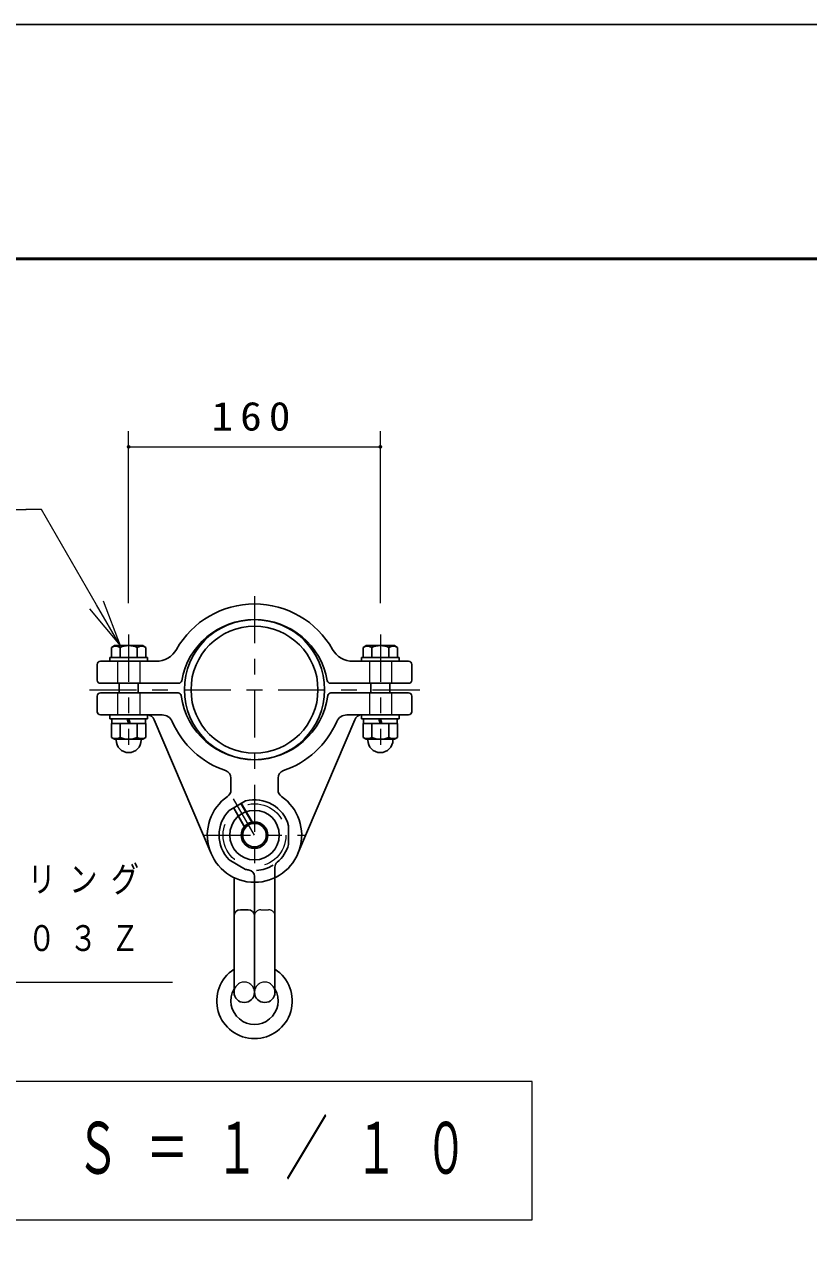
# Model space of a CAD drawing. Units: millimetres on the paper, scale 1:50. Extents: x 197 to 617, y 140 to 437.
# Drawn here: x 440.9 to 490.8, y 359.5 to 436.9 of the extents above; entities that cross this region are included whole.
import ezdxf

# ---------------------------------------------------------------- set-up
doc = ezdxf.new("R2010")
doc.units = ezdxf.units.MM
doc.linetypes.add('USER1', pattern=[4.5, 2.5, -2])
doc.linetypes.add('USER2', pattern=[6, 3, -1, 1, -1])
for name, color, linetype, lineweight in [('A3図枠', 140, 'Continuous', 50), ('線', 2, 'Continuous', 25), ('補助', 2, 'Continuous', 13)]:
    doc.layers.add(name, color=color, linetype=linetype, lineweight=lineweight)
doc.styles.add('ＭＳ ゴシック', font='')
doc.styles.get('ＭＳ ゴシック').set_extended_font_data('MS Gothic')

# ---------------------------------------------------------------- blocks, each defined once
blk = doc.blocks.new('dimension_origin')
at = {"color": 0, "linetype": 'Continuous', "lineweight": -2}
blk.add_circle((0, 0), 1.25, dxfattribs=at)

msp = doc.modelspace()

# ---------------------------------------------------------------- linework, layer by layer
at = {"layer": 'A3図枠', "color": 7}
msp.add_line((599.181, 422.007), (214.181, 422.007), dxfattribs=at)
at = {"layer": '線', "color": 1, "linetype": 'USER2', "lineweight": 13}
for p, q in [((455.547, 400.541), (455.547, 381.831)), ((447.547, 398.086), (447.547, 391.086)), ((463.547, 398.086), (463.547, 391.086)), ((445.047, 394.586), (466.047, 394.586)), ((455.547, 385.331), (454.212, 387.642)), ((452.288, 385.331), (458.805, 385.331))]:
    msp.add_line(p, q, dxfattribs=at)
at = {"layer": '線'}
for p, q in [((446.45, 397.277), (446.647, 397.391)), ((448.447, 397.391), (446.647, 397.391)), ((448.644, 397.277), (448.447, 397.391)), ((462.45, 397.277), (462.647, 397.391)), ((464.447, 397.391), (462.647, 397.391)), ((464.644, 397.277), (464.447, 397.391)), ((446.347, 396.641), (448.747, 396.641)), ((446.347, 396.391), (446.347, 396.641)), ((446.45, 396.641), (446.45, 397.277)), ((446.45, 396.641), (448.644, 396.641)), ((446.998, 396.641), (446.998, 397.277)), ((448.095, 396.641), (448.095, 397.277)), ((448.644, 396.641), (448.644, 397.277)), ((448.747, 396.641), (448.747, 396.391)), ((462.347, 396.641), (464.747, 396.641)), ((462.347, 396.391), (462.347, 396.641)), ((462.45, 396.641), (462.45, 397.277)), ((462.45, 396.641), (464.644, 396.641)), ((462.998, 396.641), (462.998, 397.277)), ((464.095, 396.641), (464.095, 397.277)), ((464.644, 396.641), (464.644, 397.277)), ((464.747, 396.641), (464.747, 396.391)), ((446.347, 396.391), (448.747, 396.391)), ((462.347, 396.391), (464.747, 396.391)), ((446.947, 394.991), (446.947, 394.381)), ((448.147, 394.991), (448.147, 394.381)), ((462.947, 394.991), (462.947, 394.381)), ((464.147, 394.991), (464.147, 394.381)), ((446.347, 392.981), (448.747, 392.981)), ((446.347, 392.731), (446.347, 392.981)), ((446.347, 392.731), (448.747, 392.731)), ((446.472, 392.731), (448.622, 392.731)), ((446.472, 392.731), (446.472, 392.431)), ((447.53, 392.431), (447.449, 392.731)), ((447.644, 392.431), (447.563, 392.731)), ((448.622, 392.731), (448.622, 392.431)), ((448.747, 392.981), (448.747, 392.731)), ((462.347, 392.981), (464.747, 392.981)), ((462.347, 392.731), (462.347, 392.981)), ((462.347, 392.731), (464.747, 392.731)), ((462.472, 392.731), (464.622, 392.731)), ((462.472, 392.731), (462.472, 392.431)), ((463.53, 392.431), (463.449, 392.731)), ((463.644, 392.431), (463.563, 392.731)), ((464.622, 392.731), (464.622, 392.431)), ((464.747, 392.981), (464.747, 392.731)), ((446.45, 392.431), (448.644, 392.431)), ((446.45, 392.431), (446.45, 391.544)), ((446.472, 392.431), (448.622, 392.431)), ((446.998, 392.431), (446.998, 391.544)), ((448.095, 392.431), (448.095, 391.544)), ((448.644, 392.431), (448.644, 391.544)), ((462.45, 392.431), (464.644, 392.431)), ((462.45, 392.431), (462.45, 391.544)), ((462.472, 392.431), (464.622, 392.431)), ((462.998, 392.431), (462.998, 391.544)), ((464.095, 392.431), (464.095, 391.544)), ((464.644, 392.431), (464.644, 391.544)), ((446.45, 391.544), (446.647, 391.431)), ((446.647, 391.431), (448.447, 391.431)), ((446.747, 391.381), (446.747, 391.431)), ((448.347, 391.381), (448.347, 391.431)), ((448.644, 391.544), (448.447, 391.431)), ((462.45, 391.544), (462.647, 391.431)), ((462.647, 391.431), (464.447, 391.431)), ((462.747, 391.381), (462.747, 391.431)), ((464.347, 391.381), (464.347, 391.431)), ((464.644, 391.544), (464.447, 391.431))]:
    msp.add_line(p, q, dxfattribs=at)
at = {"layer": '線', "color": 7}
for p, q in [((445.547, 396.191), (445.547, 395.191)), ((445.747, 396.391), (449.283, 396.391)), ((465.347, 396.391), (461.811, 396.391)), ((465.547, 396.191), (465.547, 395.191)), ((445.747, 394.991), (450.721, 394.991)), ((465.347, 394.991), (460.372, 394.991)), ((445.747, 394.381), (450.69, 394.381)), ((460.403, 394.381), (465.347, 394.381)), ((445.547, 394.181), (445.547, 393.181)), ((465.547, 394.181), (465.547, 393.181)), ((445.747, 392.981), (449.677, 392.981)), ((452.784, 384.16), (449.176, 392.676)), ((458.309, 384.16), (461.917, 392.676)), ((461.417, 392.981), (465.347, 392.981)), ((454.047, 388.962), (454.047, 388.203)), ((457.047, 388.962), (457.047, 388.203)), ((453.943, 386.909), (454.982, 387.509)), ((457.715, 385.931), (457.715, 384.731)), ((454.982, 383.153), (453.943, 383.753)), ((454.247, 382.627), (454.247, 375.331)), ((455.547, 382.711), (455.547, 375.331)), ((456.847, 383.298), (456.847, 375.331)), ((455.547, 382.331), (455.547, 375.331)), ((455.147, 380.581), (454.647, 380.581))]:
    msp.add_line(p, q, dxfattribs=at)
at = {"layer": '線', "color": 4, "linetype": 'USER1', "lineweight": 13}
for p, q in [((446.847, 396.391), (446.847, 394.991)), ((448.247, 396.391), (448.247, 394.991)), ((462.847, 396.391), (462.847, 394.991)), ((464.247, 396.391), (464.247, 394.991)), ((446.847, 394.381), (446.847, 392.981)), ((448.247, 394.381), (448.247, 392.981)), ((462.847, 394.381), (462.847, 392.981)), ((464.247, 394.381), (464.247, 392.981)), ((455.367, 386.161), (454.687, 387.339)), ((455.409, 386.169), (454.722, 387.359)), ((454.889, 385.869), (454.203, 387.059)), ((454.917, 385.901), (454.237, 387.079)), ((455.947, 380.581), (456.447, 380.581))]:
    msp.add_line(p, q, dxfattribs=at)
at = {"layer": '線', "color": 7, "lineweight": 13}
for p, q in [((473.203, 369.647), (407.403, 369.647)), ((473.203, 360.847), (473.203, 369.647)), ((407.403, 360.847), (473.203, 360.847))]:
    msp.add_line(p, q, dxfattribs=at)
at = {"layer": '線', "color": 7}
msp.add_lwpolyline([(196.588, 139.92), (616.697, 139.92), (616.697, 436.915), (196.588, 436.915)], close=True, dxfattribs=at)
at = {"layer": '線'}
for centre, radius in [((455.547, 394.586), 4.455), ((455.547, 394.586), 4.035), ((455.547, 385.331), 1.575), ((455.547, 385.331), 0.85), ((455.547, 385.331), 0.75)]:
    msp.add_circle(centre, radius, dxfattribs=at)
at = {"layer": '線', "color": 4, "linetype": 'USER1', "lineweight": 13}
msp.add_circle((455.547, 385.331), 2, dxfattribs=at)
at = {"layer": '線', "color": 7}
msp.add_circle((455.547, 385.331), 0.85, dxfattribs=at)
for centre, radius, start, end in [((455.547, 394.341), 5.7, 29.54161, 150.45839), ((455.547, 394.341), 4.7, 9.9896, 170.0104), ((449.283, 397.891), 1.5, 270, 330.45839), ((461.811, 397.891), 1.5, 209.54161, 270), ((445.747, 396.191), 0.2, 90, 180), ((465.347, 396.191), 0.2, 0, 90), ((445.747, 395.191), 0.2, 180, 270), ((450.721, 395.191), 0.2, 270, 350.0104), ((460.372, 395.191), 0.2, 189.9896, 270), ((465.347, 395.191), 0.2, 270, 0), ((445.747, 394.181), 0.2, 90, 180), ((450.69, 394.181), 0.2, 7.62293, 90), ((455.547, 394.831), 4.7, 187.62293, 352.37707), ((460.403, 394.181), 0.2, 90, 172.37707), ((465.347, 394.181), 0.2, 0, 90), ((445.747, 393.181), 0.2, 180, 270), ((448.715, 392.481), 0.5, 22.96524, 90), ((449.677, 392.281), 0.7, 23.48053, 90), ((461.417, 392.281), 0.7, 90, 156.51946), ((462.378, 392.481), 0.5, 90, 157.03475), ((465.347, 393.181), 0.2, 270, 0), ((455.547, 394.831), 5.7, 203.48054, 251.18094), ((455.547, 394.831), 5.7, 288.81906, 336.51947), ((453.547, 388.962), 0.5, 0, 71.18094), ((457.547, 388.962), 0.5, 108.81906, 180), ((453.547, 388.203), 0.5, 304.8499, 0), ((457.547, 388.203), 0.5, 180, 235.15009), ((455.547, 385.331), 3, 124.84991, 55.15009), ((455.547, 385.331), 2.25, 15.46601, 104.53399), ((455.547, 385.331), 2.25, 135.46601, 224.53399), ((455.547, 385.331), 2.25, 309.90447, 344.53399), ((457.247, 383.298), 0.4, 129.90447, 180), ((455.547, 385.331), 2.25, 255.46601, 261.3184), ((455.147, 382.711), 0.4, 0, 81.3184), ((454.647, 380.181), 0.4, 90, 180), ((455.147, 380.181), 0.4, 0, 90), ((454.897, 375.331), 0.65, 180, 0), ((456.197, 375.331), 0.65, 180, 0)]:
    msp.add_arc(centre, radius, start, end, dxfattribs=at)
at = {"layer": '線'}
for centre, radius, start, end in [((446.724, 396.802), 0.548, 60.00001, 119.99999), ((447.547, 396.011), 1.38, 66.57346, 113.42654), ((448.369, 396.802), 0.548, 60.00001, 119.99999), ((462.724, 396.802), 0.548, 60.00001, 119.99999), ((463.547, 396.011), 1.38, 66.57346, 113.42654), ((464.369, 396.802), 0.548, 60.00001, 119.99999), ((446.724, 392.019), 0.548, 240.00001, 299.99999), ((447.547, 391.381), 0.8, 180, 0), ((447.547, 392.81), 1.38, 246.57346, 293.42654), ((448.369, 392.019), 0.548, 240.00001, 299.99999), ((462.724, 392.019), 0.548, 240.00001, 299.99999), ((463.547, 391.381), 0.8, 180, 0), ((463.547, 392.81), 1.38, 246.57346, 293.42654), ((464.369, 392.019), 0.548, 240.00001, 299.99999), ((455.547, 385.331), 2.25, 273.41244, 301.90804), ((455.547, 374.783), 2.4, 122.79717, 57.20283), ((455.547, 374.783), 1.5, 150.07357, 29.92643)]:
    msp.add_arc(centre, radius, start, end, dxfattribs=at)
at = {"layer": '線', "color": 4, "linetype": 'USER1', "lineweight": 13}
for centre, radius, start, end in [((455.947, 380.181), 0.4, 90, 180), ((456.447, 380.181), 0.4, 0, 90), ((454.897, 375.331), 0.65, 0, 180), ((456.197, 375.331), 0.65, 0, 180)]:
    msp.add_arc(centre, radius, start, end, dxfattribs=at)
at = {"layer": '補助'}
for p, q in [((447.547, 400.086), (447.547, 411.041)), ((463.547, 400.086), (463.547, 411.041)), ((447.547, 410.041), (463.547, 410.041)), ((417.997, 406.041), (441.038, 406.041)), ((442.004, 406.041), (441.004, 406.041)), ((445.498, 399.989), (442.004, 406.041)), ((445.065, 399.739), (446.998, 397.391)), ((446.998, 397.391), (445.498, 399.989)), ((445.931, 400.239), (446.998, 397.391)), ((436.102, 375.981), (450.334, 375.981))]:
    msp.add_line(p, q, dxfattribs=at)

# ---------------------------------------------------------------- block references
at = {"layer": '補助', "xscale": 0.0667, "yscale": 0.0667}
msp.add_blockref('dimension_origin', (447.547, 410.041), dxfattribs=at)
at = {"layer": '補助', "xscale": 0.0667, "yscale": 0.0667, "rotation": 180}
msp.add_blockref('dimension_origin', (463.547, 410.041), dxfattribs=at)

# ---------------------------------------------------------------- texts
at = {"layer": '線', "color": 7, "insert": (408.803, 365.247), "char_height": 3.299, "attachment_point": 4, "style": 'ＭＳ ゴシック'}
msp.add_mtext('\\T1.64;\\W0.6;クラッチ詳細図\u3000Ｓ＝１／１０', dxfattribs=at)
at = {"layer": '補助', "style": 'ＭＳ ゴシック'}
for s, insert, char_height, attachment_point in [('\\T1.33;\\W1.1;160', (455.547, 411.041), 1.833, 8), ('\\T1.47;\\W0.8;ベアリング', (435.827, 383.356), 1.65, 1), ('\\T1.47;\\W0.8;６２０３Ｚ', (435.827, 379.606), 1.65, 1)]:
    msp.add_mtext(s, dxfattribs=dict(at, insert=insert, char_height=char_height, attachment_point=attachment_point))

doc.saveas('drawing.dxf')
